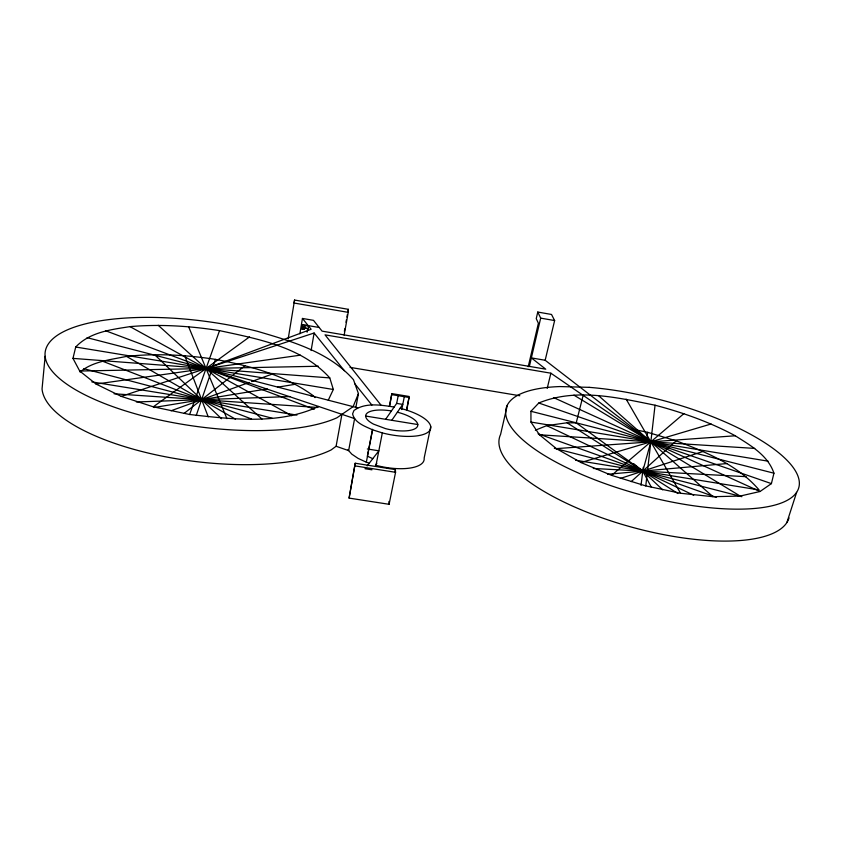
<?xml version="1.0" encoding="UTF-8"?>
<svg xmlns="http://www.w3.org/2000/svg" width="841" height="841" viewBox="0 0 841 841"><rect width="100%" height="100%" fill="white"/><g stroke="black" fill="none" stroke-linecap="round" stroke-linejoin="round"><path stroke-width="1.26" d="M349.099 498.103L355.217 463.233L395.375 469.593L395.564 472.306L389.099 504.306L349.099 498.103L355.217 463.233M348.227 312.358L348.311 309.32L294.571 300.048L294.035 303.023L348.227 312.358L344.127 335.244M45.141 356.269L42.05 388.952A156.636 55.821 7.7 0 0 158.833 455.444A156.636 55.821 7.7 0 0 331.133 449.935L336.095 446.266L341.93 414.34M645.772 485.919L655.055 405.215C617.347 397.562 575.812 387.712 538.787 403.007L530.923 411.281L530.955 422.066L539.449 434.786L556.385 448.621L580.973 462.529L611.575 475.344L645.772 485.919L680.59 493.257L712.979 496.705L740.154 496.053L760.033 491.501L771.407 483.617L773.941 473.199C767.917 455.16 750.382 445.394 735.265 435.775C709.951 422.182 682.797 412.5 655.055 405.215M641.01 485.362L642.787 471.118L650.839 441.84L545.168 360.263L531.365 357.898L545.746 369.178L322.082 331.144L313.472 320.337L302.445 318.445L299.88 333.793M642.955 469.825L643.281 467.239M646.834 438.792L647.644 432.327L634.492 429.562M306.629 328.169L302.234 327.422L301.993 329.041L304.2 329.42L304.841 325.393L308.521 326.024L308.058 328.768L304.379 328.137M304.2 329.42L304.841 325.393M319.17 327.485L302.686 324.679L302.455 326.297L304.663 326.665M288.179 338.891L294.571 300.048M301.993 329.041L302.686 324.679M307.081 332.216L308.058 328.768M311.117 350.55L314.114 333.004L121.23 396.363L96.074 384.064L79.716 371.039L72.967 358.382L75.722 347.018C89.682 332.153 110.896 329.619 130.008 326.623C159.906 324.037 189.94 325.982 219.543 330.618C258.292 339.049 302.077 347.028 329.777 377.914L333.33 389.488L328.274 400.2M344.379 331.301L344.842 328.715M345.998 322.25L346.46 319.664M346.923 317.078L347.386 314.492M347.848 311.906L348.311 309.32M355.827 407.612L358.434 393.63L353.483 379.722C329.041 351.822 291.606 341.393 257.283 331.249A158.066 52.689 8 0 0 58.544 334.518A158.066 52.689 8 0 0 130.25 412.353A158.066 52.689 8 0 0 336.978 417.756L353.125 406.645L358.434 393.63M372.552 429.267L367.37 456.179L372.773 458.66M369.283 463.16L366.329 462.203L372.563 429.825C365.047 426.292 354.713 422.991 352.579 413.919L353.956 410.482C365.436 402.219 381.068 405.057 394.145 407.044M376.852 463.359L375.485 465.157L375.99 465.325L382.329 432.905A39.758 13.982 11.1 0 0 429.698 430.581A39.758 13.982 11.1 0 0 400.715 408.421L400.085 408.295M389.33 406.445L391.843 393.609L409.22 396.489L406.75 410.345M389.646 406.214L391.843 393.609M385.641 419.302L396.668 403.407L398.203 395.68M401.746 409.535L404.311 396.689M406.645 409.283L408.957 397.761M394.86 472.137L395.375 469.593M430.729 426.65L424.158 458.051A39.401 14.812 11.1 0 1 375.99 465.325M507.312 405.267L500.595 434.408A150.266 51.364 15.5 0 0 625.851 525.499A150.266 51.364 15.5 0 0 789.047 517.888M545.168 360.263L554.629 320.558L551.517 314.46L537.777 312.053L536.243 318.644L538.387 323.249L528.222 366.729M529.336 366.571L540.679 318.119L537.777 312.053M547.197 388.437L550.866 373.194L325.036 334.855L381.047 405.194M651.323 487.17L642.787 471.118L576.211 422.876L583.139 395.354M786.892 522.513L796.627 492.353M196.216 415.538L215.422 359.37C249.682 365.846 284.721 374.834 313.294 395.733L315.007 397.604M121.23 396.363L153.325 406.834L189.645 414.497L219.543 330.618M391.79 420.3L402.765 404.405L396.668 403.407M367.139 465.925L378.87 450.808L367.349 448.968M631.192 481.63L676.217 440.831C706.251 452.174 737.694 464.978 759.097 489.946L575.559 460.227M80.021 372.037C92.804 361.315 110.707 359.727 126.497 356.395C156.132 353.241 186.008 354.86 215.422 359.37M611.575 475.344L683.891 413.625M184.084 413.415L230.96 376.705M232.989 375.118L245.12 365.614M153.325 406.834L249.493 336.915M189.645 414.497C231.801 419.207 279.002 425.073 318.56 406.466M535.349 430.214L546.703 425.63L567.044 422.781L576.211 422.876M171.059 410.765L249.146 382.434M251.585 381.551L272.295 374.045M620.343 478.445L703.15 451.407M580.973 462.529L711.139 423.98M154.082 407.496L267.196 388.889M277.477 387.196L295.475 384.242M96.074 384.064L300.353 355.165M607.517 474.282L726.95 463.559M556.385 448.621L735.265 435.775M136.326 401.977L289.924 396.553M310.697 395.817L313.294 395.733M79.716 371.039L318.403 366.245M593.304 468.458L746.083 476.658M539.449 434.786L754.734 448.411M114.071 393.788L317.919 407.475M72.967 358.382L329.777 377.914M355.196 465.925L395.564 472.306M364.983 468.7L371.964 469.804M91.827 381.888L296.936 415.107M365.677 416.053L417.788 424.537M391.917 394.65L409.325 397.52M75.722 347.018L333.33 389.488M530.955 422.066L768.054 461.162M350.056 367.37L519.822 395.743M540.679 318.119L554.629 320.558M391.422 410.965L391.16 410.913A26.502 9.314 11.1 0 0 367.496 412.836A26.502 9.314 11.1 0 0 373.541 424.137L385.546 428.626A26.502 9.314 11.1 0 0 417.083 427.06A26.502 9.314 11.1 0 0 397.793 412.311L397.373 412.216M530.923 411.281L773.941 473.199M554.324 448.274L741.846 496.684M87.096 337.661L357.74 407.843M83.806 368.684L272.253 418.24M647.644 432.327L676.217 440.831M372.563 429.825L382.329 432.905M538.787 403.007L771.407 483.617M336.095 446.266L348.637 450.608L354.608 418.618L206.034 368.505L311.128 329.283L302.445 318.445M538.103 433.777L716.511 497.409M105.735 330.786L314.292 409.22M102.36 361.136L251.522 419.028M553.536 397.572L760.033 491.501M366.329 462.203L358.066 458.377L351.79 454.14L347.922 449.798M546.703 425.63L693.688 495.202M130.008 326.623L291.774 415.727M126.497 356.395L235.491 419.165M573.93 395.144L740.154 496.053M567.044 422.781L677.92 493.541M550.866 373.194L650.839 441.84M633.651 463.643L642.787 471.118M598.603 395.701L712.979 496.705M158.192 325.267L261.95 419.039M639.948 468.448L662.74 489.851M154.502 354.566L221.551 418.734M314.114 333.004L344.39 370.744M354.997 383.969L371.901 405.047M626.135 399.139L680.59 493.257M188.584 326.655L226.954 418.66M184.694 355.606L208.242 416.842M388.952 501.457L389.099 504.306M589.142 387.344L559.812 386.566A151.58 48.431 15.2 0 0 589.646 477.762A151.58 48.431 15.2 0 0 799.36 483.312A151.58 48.431 15.2 0 0 589.142 387.344"/></g></svg>
